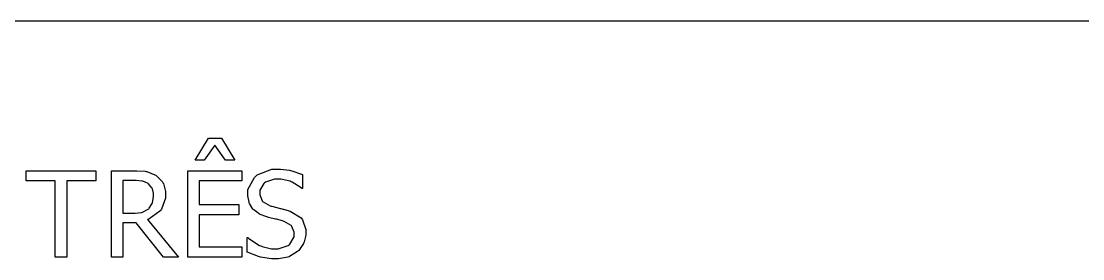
# Model space of a CAD drawing. Header units: millimetres. Extents: x 1974 to 2099, y 1386 to 1555.
# Drawn here: x 2087.802 to 2089.873, y 1478.845 to 1479.308 of the extents above; entities that cross this region are included whole.
import ezdxf

# ---------------------------------------------------------------- set-up
doc = ezdxf.new("R2010")
doc.units = ezdxf.units.MM
doc.layers.add('TEXTO', color=4, linetype='Continuous')

msp = doc.modelspace()

# ---------------------------------------------------------------- linework, layer by layer
at = {"layer": 'TEXTO', "color": 0}
for p, q in [((2098.7779, 1479.3082), (2069.8934, 1479.3082)), ((2088.1415, 1479.0372), (2088.1674, 1479.0801)), ((2088.1674, 1479.0801), (2088.1931, 1479.0801)), ((2088.1931, 1479.0801), (2088.219, 1479.0372)), ((2088.1931, 1479.0801), (2088.1931, 1479.0801)), ((2088.18, 1479.0662), (2088.1591, 1479.0372)), ((2088.2009, 1479.0372), (2088.18, 1479.0662)), ((2088.1591, 1479.0372), (2088.1415, 1479.0372)), ((2088.219, 1479.0372), (2088.2009, 1479.0372)), ((2087.8119, 1478.9966), (2087.8119, 1479.0166)), ((2087.8119, 1479.0166), (2087.9478, 1479.0166)), ((2087.9478, 1479.0166), (2087.9478, 1478.9966)), ((2087.9781, 1478.8477), (2087.9781, 1479.0166)), ((2087.9781, 1479.0166), (2088.0217, 1479.0166)), ((2088.0217, 1479.0166), (2088.0277, 1479.0166)), ((2088.0277, 1479.0166), (2088.0443, 1479.0154)), ((2088.0443, 1479.0154), (2088.046, 1479.0151)), ((2088.046, 1479.0151), (2088.0476, 1479.0149)), ((2088.0476, 1479.0149), (2088.0632, 1479.0087)), ((2088.1271, 1478.8477), (2088.1271, 1479.0166)), ((2088.1271, 1479.0166), (2088.2327, 1479.0166)), ((2088.2327, 1479.0166), (2088.2327, 1478.9966)), ((2088.2628, 1479.0082), (2088.2914, 1479.0197)), ((2088.2914, 1479.0197), (2088.3011, 1479.0197)), ((2088.3011, 1479.0197), (2088.3078, 1479.0197)), ((2088.3078, 1479.0197), (2088.3257, 1479.0174)), ((2088.3257, 1479.0174), (2088.3278, 1479.0169)), ((2088.3278, 1479.0169), (2088.3299, 1479.0164)), ((2088.3299, 1479.0164), (2088.3494, 1479.0097)), ((2087.8687, 1478.9966), (2087.8119, 1478.9966)), ((2087.8687, 1478.8477), (2087.8687, 1478.9966)), ((2087.9478, 1478.9966), (2087.8911, 1478.9966)), ((2087.8911, 1478.9966), (2087.8911, 1478.8477)), ((2088.0228, 1478.9973), (2088.0006, 1478.9973)), ((2088.0006, 1478.9973), (2088.0006, 1478.9336)), ((2088.0265, 1478.9973), (2088.0228, 1478.9973)), ((2088.0376, 1478.9964), (2088.0265, 1478.9973)), ((2088.0386, 1478.9961), (2088.0376, 1478.9964)), ((2088.0396, 1478.9959), (2088.0386, 1478.9961)), ((2088.0488, 1478.9922), (2088.0396, 1478.9959)), ((2088.0632, 1479.0087), (2088.0647, 1479.0077)), ((2088.0647, 1479.0077), (2088.0661, 1479.0068)), ((2088.0661, 1479.0068), (2088.0778, 1478.9946)), ((2088.0778, 1478.9946), (2088.0787, 1478.9931)), ((2088.0787, 1478.9931), (2088.0795, 1478.9916)), ((2088.2327, 1478.9966), (2088.1496, 1478.9966)), ((2088.1496, 1478.9966), (2088.1496, 1478.9504)), ((2088.2442, 1478.98), (2088.2575, 1479.0035)), ((2088.2575, 1479.0035), (2088.2602, 1479.0059)), ((2088.2602, 1479.0059), (2088.2628, 1479.0082)), ((2088.2772, 1478.993), (2088.2755, 1478.9918)), ((2088.2788, 1478.9942), (2088.2772, 1478.993)), ((2088.2961, 1479.0003), (2088.2788, 1478.9942)), ((2088.3025, 1479.0003), (2088.2961, 1479.0003)), ((2088.3085, 1479.0003), (2088.3025, 1479.0003)), ((2088.3268, 1478.9958), (2088.3085, 1479.0003)), ((2088.3289, 1478.9948), (2088.3268, 1478.9958)), ((2088.3309, 1478.994), (2088.3289, 1478.9948)), ((2088.3482, 1478.9831), (2088.3309, 1478.994)), ((2088.3494, 1479.0097), (2088.3513, 1479.0089)), ((2088.3513, 1479.0089), (2088.3513, 1478.9819)), ((2088.0497, 1478.9916), (2088.0488, 1478.9922)), ((2088.0505, 1478.991), (2088.0497, 1478.9916)), ((2088.0573, 1478.9831), (2088.0505, 1478.991)), ((2088.0578, 1478.9822), (2088.0573, 1478.9831)), ((2088.0581, 1478.9813), (2088.0578, 1478.9822)), ((2088.0604, 1478.9724), (2088.0581, 1478.9813)), ((2088.0604, 1478.9691), (2088.0604, 1478.9724)), ((2088.0795, 1478.9916), (2088.0838, 1478.9761)), ((2088.0838, 1478.9761), (2088.0838, 1478.9708)), ((2088.2442, 1478.9714), (2088.2442, 1478.98)), ((2088.2755, 1478.9918), (2088.2676, 1478.9783)), ((2088.2676, 1478.9783), (2088.2676, 1478.9738)), ((2088.2676, 1478.9738), (2088.2676, 1478.9695)), ((2088.3496, 1478.9819), (2088.3482, 1478.9831)), ((2088.3513, 1478.9819), (2088.3496, 1478.9819)), ((2088.0516, 1478.9432), (2088.0576, 1478.9526)), ((2088.0576, 1478.9526), (2088.0581, 1478.9537)), ((2088.0581, 1478.9537), (2088.0584, 1478.9548)), ((2088.0584, 1478.9548), (2088.0604, 1478.9656)), ((2088.0604, 1478.9656), (2088.0604, 1478.9691)), ((2088.0604, 1478.9691), (2088.0604, 1478.9691)), ((2088.0838, 1478.9631), (2088.076, 1478.9418)), ((2088.0838, 1478.9708), (2088.0838, 1478.9631)), ((2088.2442, 1478.9674), (2088.2442, 1478.9714)), ((2088.2467, 1478.9552), (2088.2442, 1478.9674)), ((2088.2471, 1478.954), (2088.2467, 1478.9552)), ((2088.2475, 1478.9527), (2088.2471, 1478.954)), ((2088.2543, 1478.9418), (2088.2475, 1478.9527)), ((2088.2676, 1478.9695), (2088.2722, 1478.9578)), ((2088.2722, 1478.9578), (2088.2732, 1478.9567)), ((2088.2732, 1478.9567), (2088.274, 1478.9556)), ((2088.274, 1478.9556), (2088.2878, 1478.9479)), ((2088.0006, 1478.9336), (2088.0203, 1478.9336)), ((2088.0203, 1478.9336), (2088.0245, 1478.9336)), ((2088.0245, 1478.9336), (2088.0363, 1478.935)), ((2088.0363, 1478.935), (2088.0376, 1478.9353)), ((2088.0376, 1478.9353), (2088.0389, 1478.9356)), ((2088.0389, 1478.9356), (2088.0499, 1478.9414)), ((2088.0499, 1478.9414), (2088.0509, 1478.9423)), ((2088.0509, 1478.9423), (2088.0516, 1478.9432)), ((2088.0728, 1478.9376), (2088.0514, 1478.9223)), ((2088.0744, 1478.9397), (2088.0728, 1478.9376)), ((2088.076, 1478.9418), (2088.0744, 1478.9397)), ((2088.1496, 1478.9504), (2088.227, 1478.9504)), ((2088.227, 1478.9504), (2088.227, 1478.9305)), ((2088.2552, 1478.9409), (2088.2543, 1478.9418)), ((2088.256, 1478.94), (2088.2552, 1478.9409)), ((2088.2662, 1478.9323), (2088.256, 1478.94)), ((2088.2674, 1478.9317), (2088.2662, 1478.9323)), ((2088.2685, 1478.931), (2088.2674, 1478.9317)), ((2088.2816, 1478.9263), (2088.2685, 1478.931)), ((2088.2878, 1478.9479), (2088.2897, 1478.9474)), ((2088.2897, 1478.9474), (2088.2909, 1478.9471)), ((2088.2909, 1478.9471), (2088.3054, 1478.9435)), ((2088.3054, 1478.9435), (2088.3072, 1478.943)), ((2088.3072, 1478.943), (2088.3088, 1478.9426)), ((2088.3088, 1478.9426), (2088.323, 1478.9389)), ((2088.323, 1478.9389), (2088.3242, 1478.9385)), ((2088.3242, 1478.9385), (2088.3271, 1478.9376)), ((2088.3271, 1478.9376), (2088.3484, 1478.9243)), ((2088.0262, 1478.9148), (2088.0006, 1478.9148)), ((2088.0006, 1478.9148), (2088.0006, 1478.8477)), ((2088.0797, 1478.8477), (2088.0262, 1478.9148)), ((2088.0514, 1478.9223), (2088.0488, 1478.9212)), ((2088.0488, 1478.9212), (2088.1089, 1478.8477)), ((2088.0488, 1478.9212), (2088.0488, 1478.9212)), ((2088.227, 1478.9305), (2088.1496, 1478.9305)), ((2088.1496, 1478.9305), (2088.1496, 1478.8677)), ((2088.2831, 1478.9259), (2088.2816, 1478.9263)), ((2088.2847, 1478.9255), (2088.2831, 1478.9259)), ((2088.2983, 1478.9222), (2088.2847, 1478.9255)), ((2088.2993, 1478.9219), (2088.2983, 1478.9222)), ((2088.3004, 1478.9217), (2088.2993, 1478.9219)), ((2088.3122, 1478.9186), (2088.3004, 1478.9217)), ((2088.3135, 1478.9181), (2088.3122, 1478.9186)), ((2088.3153, 1478.9177), (2088.3135, 1478.9181)), ((2088.3286, 1478.9098), (2088.3153, 1478.9177)), ((2088.3484, 1478.9243), (2088.3497, 1478.9224)), ((2088.3497, 1478.9224), (2088.3511, 1478.9207)), ((2088.3511, 1478.9207), (2088.3578, 1478.902)), ((2088.3294, 1478.9088), (2088.3286, 1478.9098)), ((2088.3302, 1478.9078), (2088.3294, 1478.9088)), ((2088.3345, 1478.8965), (2088.3302, 1478.9078)), ((2088.3345, 1478.8924), (2088.3345, 1478.8965)), ((2088.3345, 1478.8876), (2088.3345, 1478.8924)), ((2088.3578, 1478.891), (2088.3545, 1478.878)), ((2088.3578, 1478.902), (2088.3578, 1478.8958)), ((2088.3578, 1478.8958), (2088.3578, 1478.891)), ((2088.2429, 1478.8578), (2088.2429, 1478.886)), ((2088.2429, 1478.886), (2088.2445, 1478.886)), ((2088.2445, 1478.886), (2088.2463, 1478.8842)), ((2088.2463, 1478.8842), (2088.2673, 1478.8708)), ((2088.2673, 1478.8708), (2088.2697, 1478.8699)), ((2088.2697, 1478.8699), (2088.2721, 1478.8689)), ((2088.2721, 1478.8689), (2088.2906, 1478.8641)), ((2088.3037, 1478.8641), (2088.3232, 1478.8706)), ((2088.3232, 1478.8706), (2088.3249, 1478.8719)), ((2088.3249, 1478.8719), (2088.3265, 1478.8732)), ((2088.3265, 1478.8732), (2088.3345, 1478.8876)), ((2088.3532, 1478.8748), (2088.3437, 1478.8611)), ((2088.3538, 1478.8763), (2088.3532, 1478.8748)), ((2088.3545, 1478.878), (2088.3538, 1478.8763)), ((2088.1496, 1478.8677), (2088.2327, 1478.8677)), ((2088.2327, 1478.8677), (2088.2327, 1478.8477)), ((2088.2448, 1478.857), (2088.2429, 1478.8578)), ((2088.265, 1478.8492), (2088.2448, 1478.857)), ((2088.2672, 1478.8485), (2088.265, 1478.8492)), ((2088.2693, 1478.848), (2088.2672, 1478.8485)), ((2088.2906, 1478.8447), (2088.2693, 1478.848)), ((2088.2906, 1478.8641), (2088.2968, 1478.8641)), ((2088.2968, 1478.8641), (2088.3037, 1478.8641)), ((2088.3224, 1478.848), (2088.3043, 1478.8447)), ((2088.3242, 1478.8487), (2088.3224, 1478.848)), ((2088.3258, 1478.8494), (2088.3242, 1478.8487)), ((2088.3411, 1478.8588), (2088.3258, 1478.8494)), ((2088.3425, 1478.8599), (2088.3411, 1478.8588)), ((2088.3437, 1478.8611), (2088.3425, 1478.8599)), ((2087.8911, 1478.8477), (2087.8687, 1478.8477)), ((2087.8911, 1478.8477), (2087.8911, 1478.8477)), ((2088.0006, 1478.8477), (2087.9781, 1478.8477)), ((2088.1089, 1478.8477), (2088.0797, 1478.8477)), ((2088.2327, 1478.8477), (2088.1271, 1478.8477)), ((2088.2327, 1478.8477), (2088.2327, 1478.8477)), ((2088.2985, 1478.8447), (2088.2906, 1478.8447)), ((2088.3043, 1478.8447), (2088.2985, 1478.8447)), ((2088.2985, 1478.8447), (2088.2985, 1478.8447))]:
    msp.add_line(p, q, dxfattribs=at)

doc.saveas('drawing.dxf')
